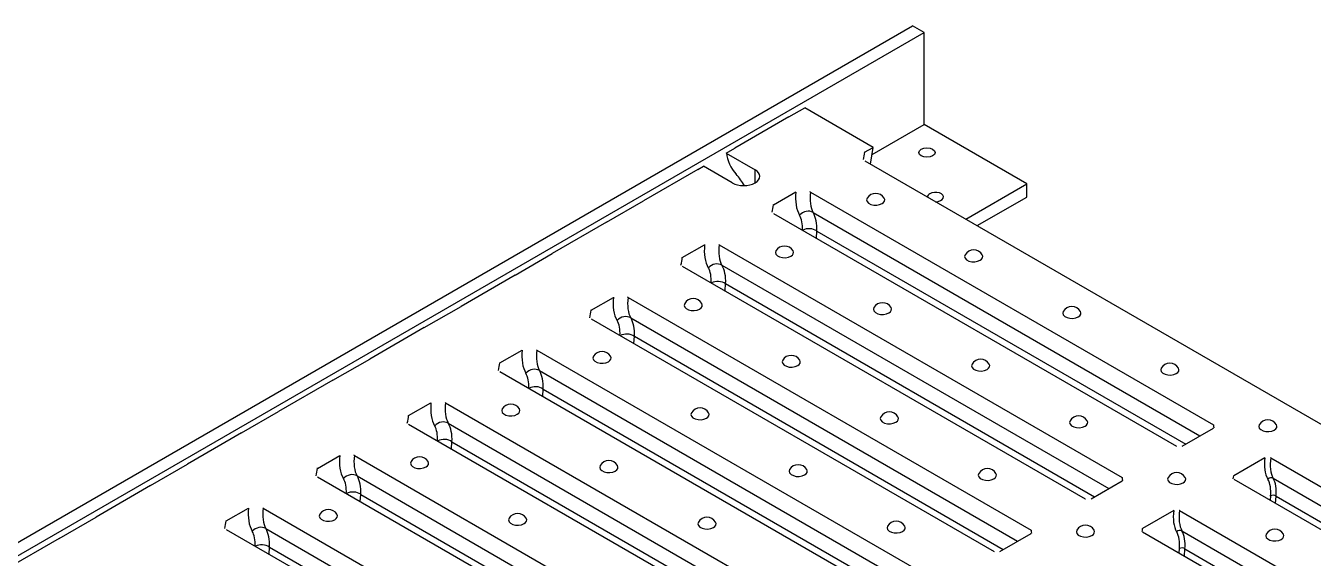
# Paper-space layout 'Layout1' of a CAD drawing. Extents: x -5 to 21.5, y -3 to 17.1.
# Drawn here: x 16.663 to 17.78, y 12.338 to 12.801 of the extents above; entities that cross this region are included whole.
import ezdxf

# ---------------------------------------------------------------- set-up
doc = ezdxf.new("R2010")
doc.units = 0
doc.header["$LTSCALE"] = 0.015748
doc.header["$MEASUREMENT"] = 0
doc.layers.add('Visible Edges', color=7, linetype='Continuous', lineweight=25)

psp = doc.layouts.get("Layout1")

# ---------------------------------------------------------------- linework, layer by layer
at = {"layer": 'Visible Edges', "color": 7, "linetype": 'Continuous', "lineweight": 25}
for p, q in [((14.1657, 10.9145), (17.4326, 12.8007)), ((17.4425, 12.7949), (17.4326, 12.8007)), ((14.1756, 10.9088), (17.4425, 12.7949)), ((17.4425, 12.7149), (17.4425, 12.7949)), ((17.3252, 12.7215), (17.2781, 12.6943)), ((17.3252, 12.7215), (17.3389, 12.7294)), ((17.3983, 12.6951), (17.3389, 12.7294)), ((17.3974, 12.6889), (17.4425, 12.7149)), ((17.5316, 12.6635), (17.4425, 12.7149)), ((17.2708, 12.6901), (17.2781, 12.6943)), ((17.2708, 12.6901), (17.2958, 12.6757)), ((17.3909, 12.6909), (17.3983, 12.6951)), ((17.3961, 12.6806), (17.3983, 12.6951)), ((17.3983, 12.6951), (17.3983, 12.6951)), ((17.246, 12.6758), (17.251, 12.6787)), ((17.276, 12.6643), (17.251, 12.6787)), ((17.391, 12.6835), (18.1405, 12.2508)), ((17.246, 12.6758), (17.1989, 12.6486)), ((17.2958, 12.6643), (17.2958, 12.6757)), ((17.3117, 12.6452), (17.3312, 12.6564)), ((17.3439, 12.6563), (17.6937, 12.4543)), ((17.4787, 12.6329), (17.5316, 12.6635)), ((17.5316, 12.652), (17.5316, 12.6635)), ((17.1668, 12.6301), (17.1989, 12.6486)), ((17.4886, 12.6272), (17.5316, 12.652)), ((17.3118, 12.6378), (17.6617, 12.4358)), ((17.3462, 12.6385), (17.682, 12.4447)), ((17.1668, 12.6301), (17.1197, 12.6029)), ((17.349, 12.6163), (17.3494, 12.6225)), ((17.3494, 12.6225), (17.6697, 12.4376)), ((17.2325, 12.5994), (17.252, 12.6106)), ((17.2647, 12.6106), (17.6146, 12.4086)), ((17.0876, 12.5843), (17.1197, 12.6029)), ((17.2326, 12.5921), (17.5825, 12.3901)), ((17.267, 12.5928), (17.6028, 12.3989)), ((17.0876, 12.5843), (17.0405, 12.5571)), ((17.2698, 12.5706), (17.2702, 12.5768)), ((17.2702, 12.5768), (17.5905, 12.3919)), ((17.1534, 12.5537), (17.1728, 12.5649)), ((17.1855, 12.5649), (17.5354, 12.3629)), ((17.0084, 12.5386), (17.0405, 12.5571)), ((17.1534, 12.5464), (17.5033, 12.3444)), ((17.1878, 12.5471), (17.5236, 12.3532)), ((17.0084, 12.5386), (16.9613, 12.5114)), ((17.1906, 12.5249), (17.191, 12.5311)), ((17.191, 12.5311), (17.5113, 12.3461)), ((16.9292, 12.4929), (16.9613, 12.5114)), ((17.0742, 12.508), (17.0936, 12.5192)), ((17.1063, 12.5192), (17.4562, 12.3172)), ((17.0742, 12.5006), (17.4241, 12.2986)), ((17.1086, 12.5013), (17.4444, 12.3075)), ((16.9292, 12.4929), (16.8821, 12.4657)), ((17.1114, 12.4792), (17.1118, 12.4853)), ((17.1118, 12.4853), (17.4321, 12.3004)), ((16.85, 12.4472), (16.8821, 12.4657)), ((16.995, 12.4623), (17.0144, 12.4735)), ((17.0271, 12.4734), (17.377, 12.2714)), ((16.995, 12.4549), (17.3449, 12.2529)), ((17.0294, 12.4556), (17.3652, 12.2618)), ((16.85, 12.4472), (16.8029, 12.42)), ((17.6666, 12.4358), (17.6938, 12.4515)), ((17.0322, 12.4334), (17.0326, 12.4396)), ((17.0326, 12.4396), (17.3529, 12.2547)), ((16.7708, 12.4015), (16.8029, 12.42)), ((16.9158, 12.4165), (16.9352, 12.4277)), ((16.9479, 12.4277), (17.2978, 12.2257)), ((17.7385, 12.4256), (17.7114, 12.41)), ((17.7435, 12.4256), (18.0934, 12.2236)), ((16.9158, 12.4092), (17.2657, 12.2072)), ((16.9502, 12.4099), (17.286, 12.216)), ((16.7708, 12.4015), (16.7237, 12.3742)), ((17.5875, 12.3901), (17.6146, 12.4057)), ((17.7114, 12.4071), (18.0613, 12.2051)), ((17.7456, 12.4079), (18.0855, 12.2117)), ((16.953, 12.3877), (16.9534, 12.3939)), ((16.9534, 12.3939), (17.2737, 12.209)), ((17.7433, 12.3925), (17.743, 12.3889)), ((17.7477, 12.3861), (17.7482, 12.3923)), ((17.7482, 12.3923), (18.0732, 12.2046)), ((16.8366, 12.3708), (16.856, 12.382)), ((16.8687, 12.382), (17.2186, 12.18)), ((17.6593, 12.3799), (17.6322, 12.3642)), ((17.6643, 12.3799), (18.0142, 12.1779)), ((16.6916, 12.3557), (16.7237, 12.3742)), ((16.8366, 12.3635), (17.1865, 12.1615)), ((16.871, 12.3642), (17.2068, 12.1703)), ((16.6916, 12.3557), (16.6445, 12.3285)), ((17.5083, 12.3444), (17.5354, 12.36)), ((17.6322, 12.3614), (17.9821, 12.1594)), ((17.6664, 12.3622), (18.0063, 12.166)), ((16.8738, 12.342), (16.8742, 12.3482)), ((16.8742, 12.3482), (17.1945, 12.1632)), ((17.6641, 12.3468), (17.6638, 12.3431)), ((17.6685, 12.3404), (17.669, 12.3465)), ((17.669, 12.3465), (17.994, 12.1589))]:
    psp.add_line(p, q, dxfattribs=at)
for points in [[(17.3909, 12.6909), (17.3905, 12.6906)], [(17.3439, 12.6563), (17.3434, 12.6566)], [(17.3117, 12.6452), (17.3113, 12.6449)], [(17.2647, 12.6106), (17.2642, 12.6108)], [(17.2325, 12.5994), (17.2321, 12.5992)], [(17.1855, 12.5649), (17.185, 12.5651)], [(17.1534, 12.5537), (17.153, 12.5535)], [(17.1063, 12.5192), (17.1059, 12.5194)], [(17.0742, 12.508), (17.0738, 12.5077)], [(17.0271, 12.4734), (17.0267, 12.4737)], [(16.995, 12.4623), (16.9946, 12.462)], [(17.6938, 12.4515), (17.6939, 12.4516)], [(17.6617, 12.4358), (17.6618, 12.4357)], [(16.9479, 12.4277), (16.9475, 12.4279)], [(17.7435, 12.4256), (17.7433, 12.4257)], [(16.9158, 12.4165), (16.9154, 12.4163)], [(17.7114, 12.41), (17.7112, 12.4099)], [(17.6146, 12.4057), (17.6147, 12.4058)], [(17.5825, 12.3901), (17.5826, 12.39)], [(16.8687, 12.382), (16.8683, 12.3822)], [(17.6643, 12.3799), (17.6641, 12.38)], [(16.8366, 12.3708), (16.8362, 12.3706)], [(17.6322, 12.3642), (17.632, 12.3641)], [(17.5354, 12.36), (17.5355, 12.3601)], [(17.5033, 12.3444), (17.5034, 12.3443)]]:
    psp.add_lwpolyline(points, dxfattribs=at)
for centre in [(17.4005, 12.6465), (17.3213, 12.6008), (17.4856, 12.5974), (17.2421, 12.5551), (17.4064, 12.5516), (17.5708, 12.5482), (17.1629, 12.5093), (17.3272, 12.5059), (17.4916, 12.5025), (17.6559, 12.4991), (17.0837, 12.4636), (17.248, 12.4602), (17.4124, 12.4568), (17.5767, 12.4533), (17.741, 12.4499), (17.0045, 12.4179), (17.1688, 12.4145), (17.3332, 12.411), (17.4975, 12.4076), (17.6618, 12.4042), (16.9253, 12.3722), (17.0896, 12.3687), (17.254, 12.3653), (17.4183, 12.3619), (17.5826, 12.3585), (17.747, 12.355)]:
    psp.add_arc(centre, 0.00868, 30.9041, 149.0959, dxfattribs=at)
for centre, major_axis, ratio, start_param, end_param in [((17.2856, 12.6837), (-0.0105, 0.0182), 0.57735, 0.907562, 1.922268), ((17.3451, 12.6652), (0.0377, 0.0532), 0.504809, 5.403026, 5.528356), ((17.2859, 12.67), (0.014, 0), 0.57735, 3.926991, 7.068583), ((17.2668, 12.6478), (-0.021, 0.0364), 0.57735, 4.766946, 5.063861), ((17.3772, 12.6837), (0.0377, 0.0532), 0.504809, 2.419633, 2.911791), ((17.3835, 12.6792), (-0.0331, -0.0455), 0.492768, 5.550185, 6.058778), ((17.4524, 12.652), (-0.007, 0), 0.57735, 5.497787, 6.259829), ((17.4524, 12.652), (0.007, 0), 0.57735, 4.735745, 8.63938), ((17.2659, 12.6195), (0.0377, 0.0532), 0.504809, 5.403026, 5.528356), ((17.4005, 12.6495), (-0.00788, 0), 0.57735, 5.950442, 8.63938), ((17.4005, 12.6495), (0.00788, 0), 0.57735, 5.497787, 6.615929), ((17.3407, 12.6318), (-0.00777, -0.00445), 0.84132, 3.567123, 5.079869), ((17.3034, 12.6019), (0.0273, 0.0385), 0.504809, 5.608398, 6.053383), ((17.3097, 12.5974), (-0.0318, -0.0462), 0.516761, 2.449631, 2.905864), ((17.3431, 12.6185), (-0.00894, 0.00057), 0.67116, 3.970205, 5.481714), ((17.298, 12.638), (0.0377, 0.0532), 0.504809, 2.419633, 2.911791), ((17.3043, 12.6335), (-0.0331, -0.0455), 0.492768, 5.550185, 6.058778), ((17.1867, 12.5737), (0.0377, 0.0532), 0.504809, 5.403026, 5.528356), ((17.3213, 12.6038), (-0.00788, 0), 0.57735, 5.950442, 8.63938), ((17.3213, 12.6038), (0.00788, 0), 0.57735, 5.497787, 6.615929), ((17.4856, 12.6003), (-0.00788, 0), 0.57735, 5.950442, 8.63938), ((17.4856, 12.6003), (0.00788, 0), 0.57735, 5.497787, 6.615929), ((17.2615, 12.586), (-0.00777, -0.00445), 0.84132, 3.567123, 5.079869), ((17.2242, 12.5562), (0.0273, 0.0385), 0.504809, 5.608398, 6.053383), ((17.2305, 12.5517), (-0.0318, -0.0462), 0.516761, 2.449631, 2.905864), ((17.2639, 12.5727), (-0.00894, 0.00057), 0.67116, 3.970205, 5.481714), ((17.2188, 12.5923), (0.0377, 0.0532), 0.504809, 2.419633, 2.911791), ((17.2251, 12.5878), (-0.0331, -0.0455), 0.492768, 5.550185, 6.058778), ((17.1075, 12.528), (0.0377, 0.0532), 0.504809, 5.403026, 5.528356), ((17.2421, 12.558), (-0.00788, 0), 0.57735, 5.950442, 8.63938), ((17.2421, 12.558), (0.00788, 0), 0.57735, 5.497787, 6.615929), ((17.4064, 12.5546), (-0.00788, 0), 0.57735, 5.950442, 8.63938), ((17.4064, 12.5546), (0.00788, 0), 0.57735, 5.497787, 6.615929), ((17.1823, 12.5403), (-0.00777, -0.00445), 0.84132, 3.567123, 5.079869), ((17.145, 12.5105), (0.0273, 0.0385), 0.504809, 5.608398, 6.053383), ((17.1513, 12.506), (-0.0318, -0.0462), 0.516761, 2.449631, 2.905864), ((17.5708, 12.5512), (-0.00788, 0), 0.57735, 5.950442, 8.63938), ((17.5708, 12.5512), (0.00788, 0), 0.57735, 5.497787, 6.615929), ((17.1847, 12.527), (-0.00894, 0.00057), 0.67116, 3.970205, 5.481714), ((17.1396, 12.5465), (0.0377, 0.0532), 0.504809, 2.419633, 2.911791), ((17.1459, 12.542), (-0.0331, -0.0455), 0.492768, 5.550185, 6.058778), ((17.1629, 12.5123), (-0.00788, 0), 0.57735, 5.950442, 8.63938), ((17.1629, 12.5123), (0.00788, 0), 0.57735, 5.497787, 6.615929), ((17.3272, 12.5089), (-0.00788, 0), 0.57735, 5.950442, 8.63938), ((17.3272, 12.5089), (0.00788, 0), 0.57735, 5.497787, 6.615929), ((17.0283, 12.4823), (0.0377, 0.0532), 0.504809, 5.403026, 5.528356), ((17.1031, 12.4946), (-0.00777, -0.00445), 0.84132, 3.567123, 5.079869), ((17.0658, 12.4647), (0.0273, 0.0385), 0.504809, 5.608398, 6.053383), ((17.0721, 12.4602), (-0.0318, -0.0462), 0.516761, 2.449631, 2.905864), ((17.4916, 12.5055), (-0.00788, 0), 0.57735, 5.950442, 8.63938), ((17.4916, 12.5055), (0.00788, 0), 0.57735, 5.497787, 6.615929), ((17.6559, 12.502), (-0.00788, 0), 0.57735, 5.950442, 8.63938), ((17.6559, 12.502), (0.00788, 0), 0.57735, 5.497787, 6.615929), ((17.1055, 12.4813), (-0.00894, 0.00057), 0.67116, 3.970205, 5.481714), ((17.0604, 12.5008), (0.0377, 0.0532), 0.504809, 2.419633, 2.911791), ((17.0667, 12.4963), (-0.0331, -0.0455), 0.492768, 5.550185, 6.058778), ((17.0837, 12.4666), (-0.00788, 0), 0.57735, 5.950442, 8.63938), ((17.0837, 12.4666), (0.00788, 0), 0.57735, 5.497787, 6.615929), ((17.248, 12.4632), (-0.00788, 0), 0.57735, 5.950442, 8.63938), ((17.248, 12.4632), (0.00788, 0), 0.57735, 5.497787, 6.615929), ((16.9491, 12.4366), (0.0377, 0.0532), 0.504809, 5.403026, 5.528356), ((17.0239, 12.4489), (-0.00777, -0.00445), 0.84132, 3.567123, 5.079869), ((16.9866, 12.419), (0.0273, 0.0385), 0.504809, 5.608398, 6.053383), ((16.9929, 12.4145), (-0.0318, -0.0462), 0.516761, 2.449631, 2.905864), ((17.4124, 12.4597), (-0.00788, 0), 0.57735, 5.950442, 8.63938), ((17.4124, 12.4597), (0.00788, 0), 0.57735, 5.497787, 6.615929), ((17.5767, 12.4563), (-0.00788, 0), 0.57735, 5.950442, 8.63938), ((17.5767, 12.4563), (0.00788, 0), 0.57735, 5.497787, 6.615929), ((17.7333, 12.4772), (0.0204, 0.0526), 0.656047, 2.254563, 2.308727), ((17.741, 12.4529), (-0.00788, 0), 0.57735, 5.950442, 8.63938), ((17.741, 12.4529), (0.00788, 0), 0.57735, 5.497787, 6.615929), ((17.0263, 12.4356), (-0.00894, 0.00057), 0.67116, 3.970205, 5.481714), ((16.9812, 12.4551), (0.0377, 0.0532), 0.504809, 2.419633, 2.911791), ((16.9875, 12.4506), (-0.0331, -0.0455), 0.492768, 5.550185, 6.058778), ((17.0045, 12.4209), (-0.00788, 0), 0.57735, 5.950442, 8.63938), ((17.0045, 12.4209), (0.00788, 0), 0.57735, 5.497787, 6.615929), ((17.7806, 12.4503), (0.0353, 0.0482), 0.490466, 2.417881, 2.918155), ((17.7831, 12.4485), (-0.0335, -0.0452), 0.484834, 5.553446, 6.062038), ((16.8699, 12.3908), (0.0377, 0.0532), 0.504809, 5.403026, 5.528356), ((16.9447, 12.4031), (-0.00777, -0.00445), 0.84132, 3.567123, 5.079869), ((16.9137, 12.3688), (-0.0318, -0.0462), 0.516761, 2.449631, 2.905864), ((17.1688, 12.4174), (-0.00788, 0), 0.57735, 5.950442, 8.63938), ((17.1688, 12.4174), (0.00788, 0), 0.57735, 5.497787, 6.615929), ((17.3332, 12.414), (-0.00788, 0), 0.57735, 5.950442, 8.63938), ((17.3332, 12.414), (0.00788, 0), 0.57735, 5.497787, 6.615929), ((17.4975, 12.4106), (-0.00788, 0), 0.57735, 5.950442, 8.63938), ((17.4975, 12.4106), (0.00788, 0), 0.57735, 5.497787, 6.615929), ((17.6541, 12.4315), (0.0204, 0.0526), 0.656047, 2.254563, 2.308727), ((17.6618, 12.4071), (-0.00788, 0), 0.57735, 5.950442, 8.63938), ((17.6618, 12.4071), (0.00788, 0), 0.57735, 5.497787, 6.615929), ((17.6694, 12.3861), (0.0353, 0.0482), 0.490466, 5.487175, 5.542836), ((17.7434, 12.4053), (-0.00306, -0.00169), 0.850857, 3.580222, 5.082099), ((16.9074, 12.3733), (0.0273, 0.0385), 0.504809, 5.608398, 6.053383), ((17.706, 12.369), (0.0312, 0.0425), 0.490466, 5.603515, 6.059747), ((17.7084, 12.3672), (-0.0329, -0.0456), 0.496082, 2.459523, 2.915755), ((16.9471, 12.3899), (-0.00894, 0.00057), 0.67116, 3.970205, 5.481714), ((17.7458, 12.3907), (-0.00349, 0.0003), 0.682233, 3.985512, 5.548907), ((16.902, 12.4094), (0.0377, 0.0532), 0.504809, 2.419633, 2.911791), ((16.9083, 12.4049), (-0.0331, -0.0455), 0.492768, 5.550185, 6.058778), ((16.9253, 12.3751), (-0.00788, 0), 0.57735, 5.950442, 8.63938), ((16.9253, 12.3751), (0.00788, 0), 0.57735, 5.497787, 6.615929), ((17.7014, 12.4046), (0.0353, 0.0482), 0.490466, 2.417881, 2.918155), ((17.7039, 12.4028), (-0.0335, -0.0452), 0.484834, 5.553446, 6.062038), ((16.7907, 12.3451), (0.0377, 0.0532), 0.504809, 5.403026, 5.528356), ((16.8655, 12.3574), (-0.00777, -0.00445), 0.84132, 3.567123, 5.079869), ((16.8345, 12.3231), (-0.0318, -0.0462), 0.516761, 2.449631, 2.905864), ((17.0896, 12.3717), (-0.00788, 0), 0.57735, 5.950442, 8.63938), ((17.0896, 12.3717), (0.00788, 0), 0.57735, 5.497787, 6.615929), ((17.254, 12.3683), (-0.00788, 0), 0.57735, 5.950442, 8.63938), ((17.254, 12.3683), (0.00788, 0), 0.57735, 5.497787, 6.615929), ((17.4183, 12.3649), (-0.00788, 0), 0.57735, 5.950442, 8.63938), ((17.4183, 12.3649), (0.00788, 0), 0.57735, 5.497787, 6.615929), ((17.5902, 12.3403), (0.0353, 0.0482), 0.490466, 5.487175, 5.542836), ((16.8282, 12.3276), (0.0273, 0.0385), 0.504809, 5.608398, 6.053383), ((17.575, 12.3857), (0.0204, 0.0526), 0.656047, 2.254563, 2.308727), ((17.5826, 12.3614), (-0.00788, 0), 0.57735, 5.950442, 8.63938), ((17.5826, 12.3614), (0.00788, 0), 0.57735, 5.497787, 6.615929), ((17.6642, 12.3596), (-0.00306, -0.00169), 0.850857, 3.580222, 5.082099), ((17.6268, 12.3233), (0.0312, 0.0425), 0.490466, 5.603515, 6.059747), ((17.6292, 12.3215), (-0.0329, -0.0456), 0.496082, 2.459523, 2.915755), ((17.747, 12.358), (-0.00788, 0), 0.57735, 5.950442, 8.63938), ((17.747, 12.358), (0.00788, 0), 0.57735, 5.497787, 6.615929), ((16.8679, 12.3441), (-0.00894, 0.00057), 0.67116, 3.970205, 5.481714), ((17.6666, 12.345), (-0.00349, 0.0003), 0.682233, 3.985512, 5.548907)]:
    psp.add_ellipse(centre, major_axis=major_axis, ratio=ratio, start_param=start_param, end_param=end_param, dxfattribs=at)
psp.add_ellipse((17.445, 12.6906), major_axis=(-0.007, 0), ratio=0.57735, dxfattribs=at)

doc.saveas('drawing.dxf')
